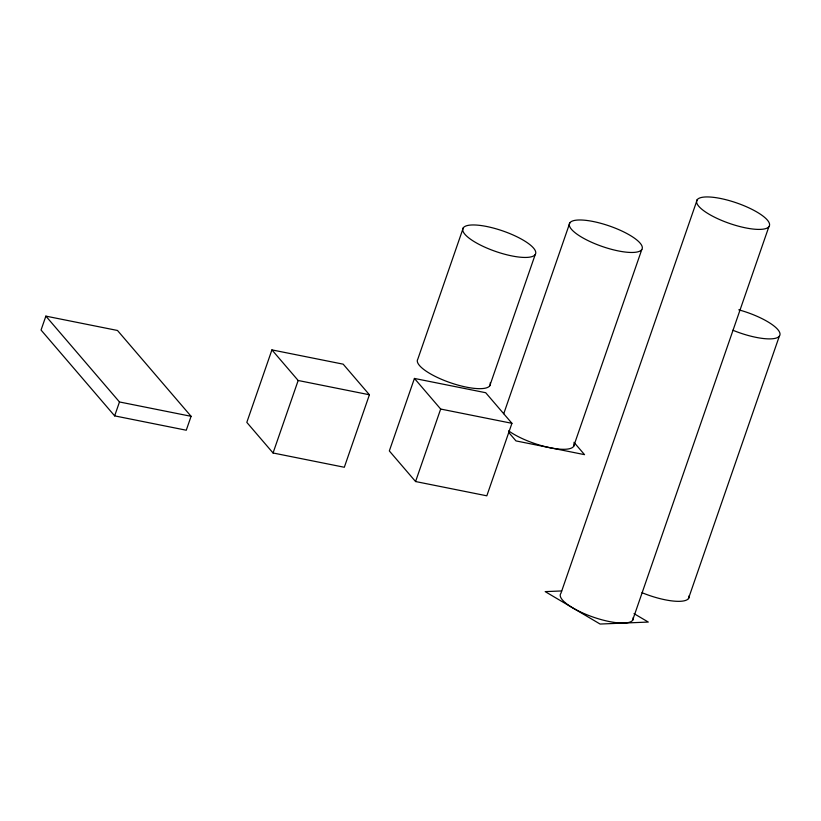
<?xml version="1.0" encoding="UTF-8"?>
<svg xmlns="http://www.w3.org/2000/svg" width="821" height="821" viewBox="0 0 821 821"><rect width="100%" height="100%" fill="white"/><g stroke="black" fill="none" stroke-linecap="round" stroke-linejoin="round"><path stroke-width="1.23" d="M45.873 316.126L41.05 330.042L114.653 415.878L186.264 430.225L191.088 416.309L117.485 330.473L45.873 316.126L119.476 401.962L191.088 416.309M114.653 415.878L119.476 401.962M271.925 349.89L246.813 422.384L273.054 452.987L344.317 467.262L369.419 394.768L343.178 364.165L271.925 349.89L298.167 380.492L369.419 394.768M273.054 452.987L298.167 380.492M463.26 227.899L417.817 359.126A38.464 10.858 19.1 0 0 452.35 383.397A38.464 10.858 19.1 0 0 490.178 382.873M414.431 378.44L389.328 450.934L415.57 481.537L486.822 495.812L511.935 423.318L485.693 392.715L414.431 378.44L440.672 409.043L511.935 423.318M415.57 481.537L440.672 409.043M489.798 385.737L535.241 254.51A38.464 10.858 19.1 0 0 486.627 226.483A38.464 10.858 19.1 0 0 475.872 242.616A38.464 10.858 19.1 0 0 535.241 254.51M503.745 413.722L569.805 222.922M573.633 446.367L641.796 249.533A38.464 10.858 19.1 0 0 593.183 221.506A38.464 10.858 19.1 0 0 582.428 237.638A38.464 10.858 19.1 0 0 641.796 249.533M697.245 199.626L560.928 593.296A38.464 10.858 19.1 0 0 594.332 617.495A38.464 10.858 19.1 0 0 633.186 617.608M632.56 620.389L768.877 226.719A38.464 10.858 19.1 0 0 721.341 198.641A38.464 10.858 19.1 0 0 708.964 214.158A38.464 10.858 19.1 0 0 768.877 226.719M688.439 598.642L779.324 336.2M561.687 590.946L545.195 591.623L600.089 624.042L648.292 622.061L634.017 613.636M573.951 442.303L584.542 454.649L515.988 440.918L508.661 432.369M689.065 595.861A38.464 10.858 19.1 0 1 642.001 592.69M738.767 309.815A38.464 10.858 19.1 0 1 779.899 335.081A38.464 10.858 19.1 0 1 732.886 330.247M574.012 443.504A38.464 10.858 19.1 0 1 550.901 447.907A38.464 10.858 19.1 0 1 508.61 430.84"/></g></svg>
